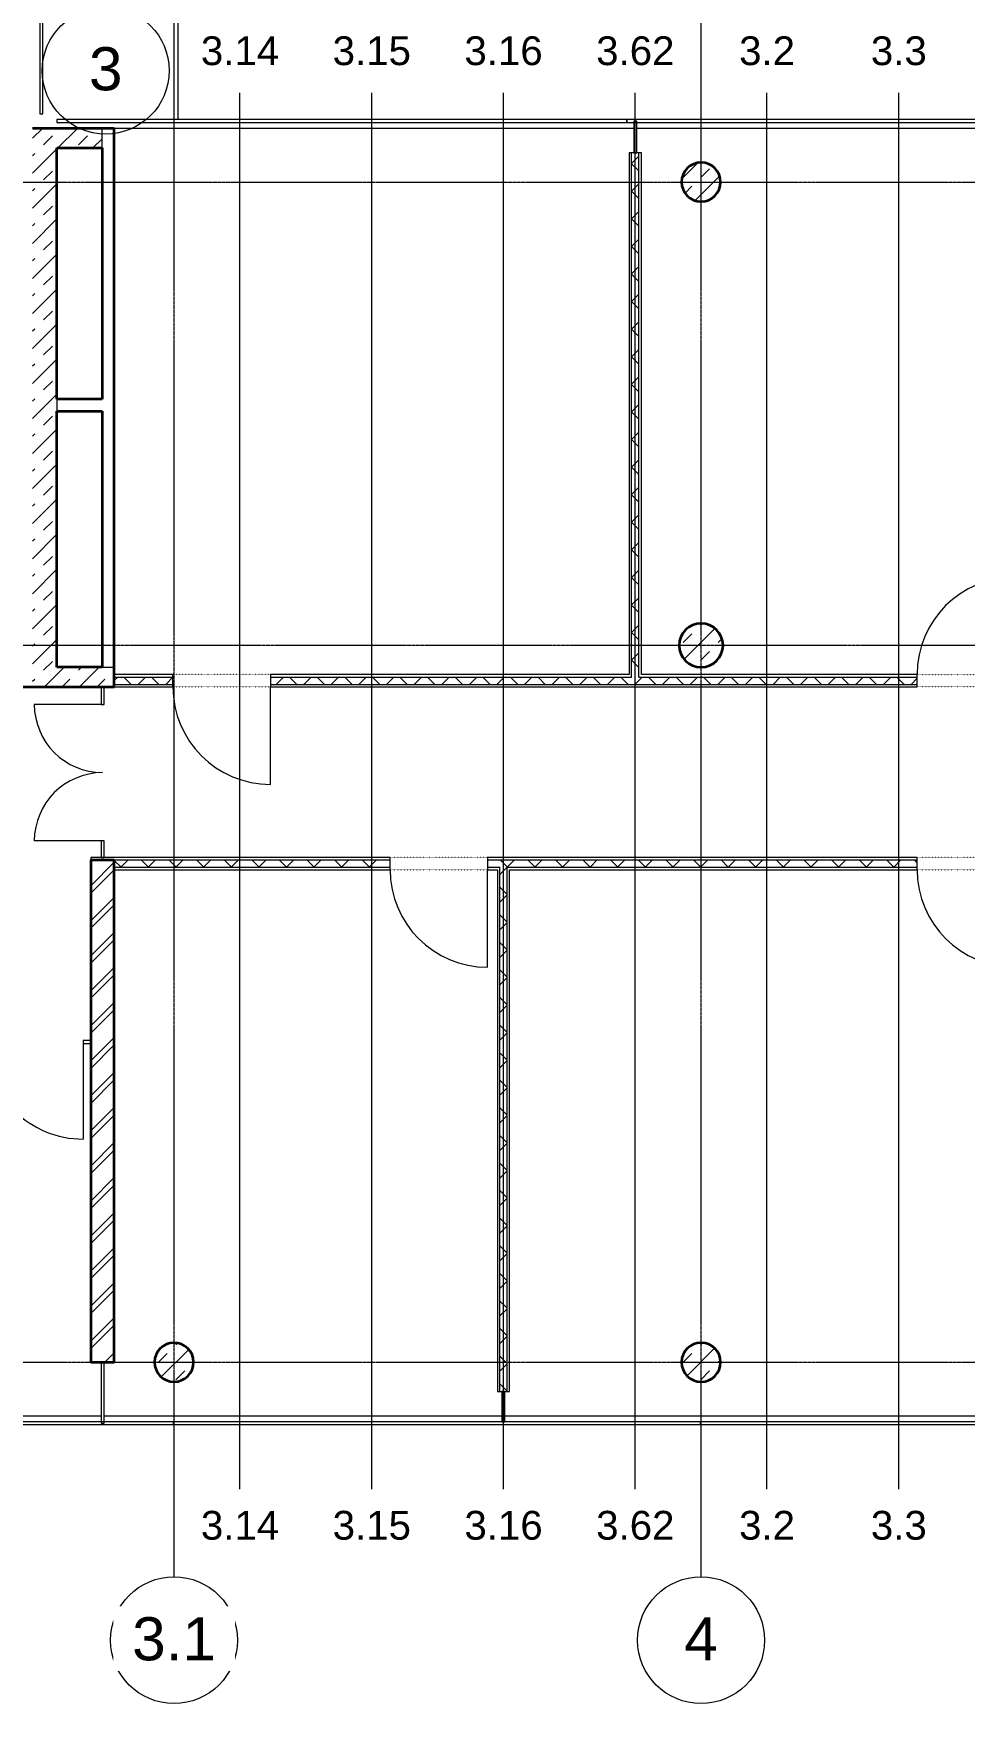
# Model space of a CAD drawing. Header units: millimetres. Extents: x -309577 to 26510, y -302335 to 26695.
# Drawn here: x -283880 to -274339, y -297783 to -280659 of the extents above; entities that cross this region are included whole.
import ezdxf

# ---------------------------------------------------------------- set-up
doc = ezdxf.new("R2010")
doc.units = ezdxf.units.MM
doc.linetypes.add('Rasterlinie', pattern=[22.225, 12.7, -3.175, 3.175, -3.175])
doc.linetypes.add('Über Schnittebene 1', pattern=[1, 0, -1])
for name, color, linetype, lineweight in [('A-DOOR', 1, 'Continuous', 9), ('A-FLOR-OTLN', 6, 'Continuous', 9), ('A-GLAZ', 6, 'Continuous', 9), ('A-WALL', 2, 'Continuous', 9), ('A-WALL-PATT', 2, 'Continuous', 35), ('S-COLS', 6, 'Continuous', 9), ('S-GRID', 1, 'Continuous', 9)]:
    doc.layers.add(name, color=color, linetype=linetype, lineweight=lineweight)
pattern_1 = [(45, (0, 0), (-179.60512, 179.60512), []), (45, (179.6, 0), (-179.60512, 179.60512), [127, -127])]
pattern_2 = [(45, (0, 0), (-141.42136, 141.42136), []), (135, (0, 0), (-141.42136, -141.42136), [])]

# ---------------------------------------------------------------- blocks, each defined once
blk = doc.blocks.new('Systemelement - Verglasung-387320-Ebene 1')
at = {"layer": 'A-GLAZ'}
for p, q in [((725, 15), (-725, 15)), ((-725, 15), (-725, -15)), ((725, -15), (725, 15)), ((-725, -15), (725, -15))]:
    blk.add_line(p, q, dxfattribs=at)
blk = doc.blocks.new('Systemelement - Verglasung-313535-Ebene 1')
at = {"layer": 'A-GLAZ'}
for p, q in [((85, 15), (-85, 15)), ((-85, 15), (-85, -15)), ((85, -15), (85, 15)), ((-85, -15), (85, -15))]:
    blk.add_line(p, q, dxfattribs=at)
blk = doc.blocks.new('Systemelement - Verglasung-313536-Ebene 1')
at = {"layer": 'A-GLAZ'}
for p, q in [((312.5, 15), (-312.5, 15)), ((-312.5, 15), (-312.5, -15)), ((312.5, -15), (312.5, 15)), ((-312.5, -15), (312.5, -15))]:
    blk.add_line(p, q, dxfattribs=at)
blk = doc.blocks.new('Systemelement - Verglasung-387222-Ebene 1')
at = {"layer": 'A-GLAZ'}
for p, q in [((2919, 15), (-2919, 15)), ((-2919, 15), (-2919, -15)), ((2919, -15), (2919, 15)), ((-2919, -15), (2919, -15))]:
    blk.add_line(p, q, dxfattribs=at)
blk = doc.blocks.new('STB Stütze - rund - STB d_40-V49-Ebene 1')
at = {"layer": 'S-COLS'}
h = blk.add_hatch(dxfattribs=at)
h.set_pattern_fill('FP_57', color=256, style=0, pattern_type=2)
h.set_pattern_definition([(45, (277038.7, 294282.99), (-179.60512, 179.60512), []), (45, (277218.3, 294282.99), (-179.60512, 179.60512), [127, -127])])
h.paths.add_polyline_path([(24, -199), (71, -187), (114, -165), (150, -133), (177, -93), (194, -48), (200, 0), (194, 48), (177, 93), (150, 133), (114, 165), (71, 187), (24, 199), (-24, 199), (-71, 187), (-114, 165), (-150, 133), (-177, 93), (-194, 48), (-200, 0), (-194, -48), (-177, -93), (-150, -133), (-114, -165), (-71, -187), (-24, -199)], flags=0)
at = {"layer": 'S-COLS', "lineweight": 35}
for start, end in [(360, 180), (180, 360)]:
    blk.add_arc((0, 0), 200, start, end, dxfattribs=at)
blk = doc.blocks.new('STB Stütze - rund - STB d_45-332859-Ebene 1')
at = {"layer": 'S-COLS'}
h = blk.add_hatch(dxfattribs=at)
h.set_pattern_fill('FP_59', color=256, style=0, pattern_type=2)
h.set_pattern_definition([(45, (277038.7, 286932.85), (-179.60512, 179.60512), []), (45, (277218.3, 286932.85), (-179.60512, 179.60512), [127, -127])])
h.paths.add_polyline_path([(0, -225), (50, -219), (98, -203), (140, -176), (176, -140), (203, -98), (219, -50), (225, 0), (219, 50), (203, 98), (176, 140), (140, 176), (98, 203), (50, 219), (0, 225), (-50, 219), (-98, 203), (-140, 176), (-176, 140), (-203, 98), (-219, 50), (-225, 0), (-219, -50), (-203, -98), (-176, -140), (-140, -176), (-98, -203), (-50, -219)], flags=0)
at = {"layer": 'S-COLS', "lineweight": 35}
for start, end in [(360, 180), (180, 360)]:
    blk.add_arc((0, 0), 225, start, end, dxfattribs=at)
blk = doc.blocks.new('STB Stütze - rund - STB d_40-V59-Ebene 1')
at = {"layer": 'S-COLS'}
h = blk.add_hatch(dxfattribs=at)
h.set_pattern_fill('FP_68', color=256, style=0, pattern_type=2)
h.set_pattern_definition([(45, (277038.7, 282182.99), (-179.60512, 179.60512), []), (45, (277218.3, 282182.99), (-179.60512, 179.60512), [127, -127])])
h.paths.add_polyline_path([(24, -199), (71, -187), (114, -165), (150, -133), (177, -93), (194, -48), (200, 0), (194, 48), (177, 93), (150, 133), (114, 165), (71, 187), (24, 199), (-24, 199), (-71, 187), (-114, 165), (-150, 133), (-177, 93), (-194, 48), (-200, 0), (-194, -48), (-177, -93), (-150, -133), (-114, -165), (-71, -187), (-24, -199)], flags=0)
at = {"layer": 'S-COLS', "lineweight": 35}
for start, end in [(360, 180), (180, 360)]:
    blk.add_arc((0, 0), 200, start, end, dxfattribs=at)
blk = doc.blocks.new('STB Stütze - rund - STB d_40-V66-Ebene 1')
at = {"layer": 'S-COLS'}
h = blk.add_hatch(dxfattribs=at)
h.set_pattern_fill('FP_75', color=256, style=0, pattern_type=2)
h.set_pattern_definition([(45, (282438.7, 294282.99), (-179.60512, 179.60512), []), (45, (282618.3, 294282.99), (-179.60512, 179.60512), [127, -127])])
h.paths.add_polyline_path([(24, -199), (71, -187), (114, -165), (150, -133), (177, -93), (194, -48), (200, 0), (194, 48), (177, 93), (150, 133), (114, 165), (71, 187), (24, 199), (-24, 199), (-71, 187), (-114, 165), (-150, 133), (-177, 93), (-194, 48), (-200, 0), (-194, -48), (-177, -93), (-150, -133), (-114, -165), (-71, -187), (-24, -199)], flags=0)
at = {"layer": 'S-COLS', "lineweight": 35}
for start, end in [(360, 180), (180, 360)]:
    blk.add_arc((0, 0), 200, start, end, dxfattribs=at)
blk = doc.blocks.new('Systemelement - Verglasung-313604-Ebene 1')
at = {"layer": 'A-GLAZ'}
for p, q in [((155, 15), (-155, 15)), ((-155, 15), (-155, -15)), ((155, -15), (155, 15)), ((-155, -15), (155, -15))]:
    blk.add_line(p, q, dxfattribs=at)
blk = doc.blocks.new('Systemelement - Verglasung-313612-Ebene 1')
at = {"layer": 'A-GLAZ'}
for p, q in [((162, 15), (-162, 15)), ((-162, 15), (-162, -15)), ((162, -15), (162, 15)), ((-162, -15), (162, -15))]:
    blk.add_line(p, q, dxfattribs=at)
blk = doc.blocks.new('Drehflügel 1-flg - Variabel1 - Drehflügel 1-flg - Variabel-349503-Ebene 1')
at = {"layer": 'A-DOOR', "linetype": 'Über Schnittebene 1'}
for p, q in [((500, 48), (-500, 48)), ((-500, -77), (500, -77))]:
    blk.add_line(p, q, dxfattribs=at)
at = {"layer": 'A-DOOR'}
blk.add_line((500, -1077), (500, -77), dxfattribs=at)
blk.add_arc((500, -77), 1000, 180, 270, dxfattribs=at)
blk = doc.blocks.new('Drehflügel 1-flg - Variabel1 - Drehflügel 1-flg - Variabel-349504-Ebene 1')
at = {"layer": 'A-DOOR'}
blk.add_line((500, 1077), (500, 77), dxfattribs=at)
at = {"layer": 'A-DOOR', "linetype": 'Über Schnittebene 1'}
for p, q in [((-500, 77), (500, 77)), ((500, -48), (-500, -48))]:
    blk.add_line(p, q, dxfattribs=at)
at = {"layer": 'A-DOOR'}
blk.add_arc((500, 77), 1000, 90, 180, dxfattribs=at)
blk = doc.blocks.new('Systemelement - Verglasung-313619-Ebene 1')
at = {"layer": 'A-GLAZ'}
for p, q in [((90, 15), (-90, 15)), ((-90, 15), (-90, -15)), ((90, -15), (90, 15)), ((-90, -15), (90, -15))]:
    blk.add_line(p, q, dxfattribs=at)
blk = doc.blocks.new('Türelement 2-flg - Drehflügel - Glas - Standard-313620-Ebene 1')
at = {"layer": 'A-DOOR'}
for p, q in [((-700, 0), (-700, 700)), ((700, 0), (700, 700))]:
    blk.add_line(p, q, dxfattribs=at)
for centre, start, end in [((-700, 0), 0, 90), ((700, 0), 90, 180)]:
    blk.add_arc(centre, 700, start, end, dxfattribs=at)
blk = doc.blocks.new('Systemelement - Verglasung-313645-Ebene 1')
at = {"layer": 'A-GLAZ'}
for p, q in [((40, 15), (-40, 15)), ((-40, 15), (-40, -15)), ((40, -15), (40, 15)), ((-40, -15), (40, -15))]:
    blk.add_line(p, q, dxfattribs=at)
blk = doc.blocks.new('Türelement 1-flg - Drehflügel - Glas - Standard-313646-Ebene 1')
at = {"layer": 'A-DOOR'}
blk.add_line((-497, 0), (-497, 995), dxfattribs=at)
blk.add_arc((-497, 0), 995, 360, 90, dxfattribs=at)
blk = doc.blocks.new('Systemelement - Verglasung-392769-Ebene 1')
at = {"layer": 'A-GLAZ'}
for p, q in [((2700, 15), (-2700, 15)), ((-2700, 15), (-2700, -15)), ((2700, -15), (2700, 15)), ((-2700, -15), (2700, -15))]:
    blk.add_line(p, q, dxfattribs=at)
blk = doc.blocks.new('Systemelement - Verglasung-392770-Ebene 1')
at = {"layer": 'A-GLAZ'}
for p, q in [((2702.5, 15), (-2702.5, 15)), ((-2702.5, 15), (-2702.5, -15)), ((2702.5, -15), (2702.5, 15)), ((-2702.5, -15), (2702.5, -15))]:
    blk.add_line(p, q, dxfattribs=at)
blk = doc.blocks.new('Systemelement - Verglasung-392772-Ebene 1')
at = {"layer": 'A-GLAZ'}
for p, q in [((14262.5, 15), (-14262.5, 15)), ((-14262.5, 15), (-14262.5, -15)), ((-14262.5, -15), (14262.5, -15))]:
    blk.add_line(p, q, dxfattribs=at)
blk = doc.blocks.new('Systemelement - Verglasung-392780-Ebene 1')
at = {"layer": 'A-GLAZ'}
for p, q in [((1700, 15), (-1700, 15)), ((-1700, 15), (-1700, -15)), ((1700, -15), (1700, 15)), ((-1700, -15), (1700, -15))]:
    blk.add_line(p, q, dxfattribs=at)
blk = doc.blocks.new('Raster - Rasterbeschriftung-194804-Ebene 1')
at = {"layer": 'S-GRID'}
blk.add_circle((0, 0), 6.5, dxfattribs=at)

msp = doc.modelspace()

# ---------------------------------------------------------------- hatches: boundary and pattern name
at = {"layer": 'A-WALL-PATT', "lineweight": 9}
h = msp.add_hatch(dxfattribs=at)
h.set_pattern_fill('FP_2', color=256, style=0, pattern_type=2)
h.set_pattern_definition(pattern_1)
h.paths.add_polyline_path([(-283639, -281833), (-283176, -281833), (-283176, -281633), (-283889, -281633), (-283889, -281833), (-283642, -281833)], flags=0)
h = msp.add_hatch(dxfattribs=at)
h.set_pattern_fill('FP_2', color=256, style=0, pattern_type=2)
h.set_pattern_definition(pattern_1)
h.paths.add_polyline_path([(-283642, -287358), (-283639, -287358), (-283639, -281833), (-283889, -281833), (-283889, -287358)], flags=0)
h = msp.add_hatch(dxfattribs=at)
h.set_pattern_fill('FP_1', color=256, style=0, pattern_type=2)
h.set_pattern_definition(pattern_2)
h.paths.add_polyline_path([(-277676, -287258), (-277676, -281883), (-277751, -281883), (-277751, -287258)], flags=0)
h = msp.add_hatch(dxfattribs=at)
h.set_pattern_fill('FP_2', color=256, style=0, pattern_type=2)
h.set_pattern_definition(pattern_1)
h.paths.add_polyline_path([(-283051, -287358), (-283051, -287158), (-283639, -287158), (-283639, -287358)], flags=0)
h = msp.add_hatch(dxfattribs=at)
h.set_pattern_fill('FP_1', color=256, style=0, pattern_type=2)
h.set_pattern_definition(pattern_2)
h.paths.add_polyline_path([(-264289, -287333), (-259976, -287333), (-259976, -287258), (-264501, -287258), (-264501, -287333)], flags=0)
h.paths.add_polyline_path([(-283051, -287333), (-282451, -287333), (-282451, -287258), (-283051, -287258)], flags=0)
h.paths.add_polyline_path([(-246024, -287333), (-244026, -287333), (-244026, -287258), (-248316, -287258), (-248316, -287333)], flags=0)
h.paths.add_polyline_path([(-249201, -287333), (-249201, -287258), (-252251, -287258), (-252251, -287333), (-251811, -287333)], flags=0)
h.paths.add_polyline_path([(-280748, -287333), (-274826, -287333), (-274826, -287258), (-281451, -287258), (-281451, -287333)], flags=0)
h.paths.add_polyline_path([(-253576, -287333), (-253251, -287333), (-253251, -287258), (-253576, -287258)], flags=0)
h.paths.add_polyline_path([(-273826, -287333), (-269426, -287333), (-269426, -287258), (-273826, -287258)], flags=0)
h.paths.add_polyline_path([(-268426, -287333), (-265501, -287333), (-265501, -287258), (-268426, -287258)], flags=0)
h.paths.add_polyline_path([(-254576, -287333), (-254576, -287258), (-258976, -287258), (-258976, -287333), (-254705, -287333)], flags=0)
h = msp.add_hatch(dxfattribs=at)
h.set_pattern_fill('FP_53', color=256, style=0, pattern_type=2)
h.set_pattern_definition([(45, (0, 0), (-179.60512, 179.60512), []), (45, (76.2, 0), (-179.60512, 179.60512), [])])
h.paths.add_polyline_path([(-283051, -294283), (-283051, -289133), (-283291, -289133), (-283291, -294283)], flags=0)
h = msp.add_hatch(dxfattribs=at)
h.set_pattern_fill('FP_1', color=256, style=0, pattern_type=2)
h.set_pattern_definition(pattern_2)
h.paths.add_polyline_path([(-243130, -289208), (-242801, -289208), (-242801, -289133), (-246851, -289133), (-246851, -289208), (-246024, -289208)], flags=0)
h.paths.add_polyline_path([(-280226, -289208), (-280226, -289133), (-283051, -289133), (-283051, -289208), (-280748, -289208)], flags=0)
h.paths.add_polyline_path([(-279026, -289208), (-274826, -289208), (-274826, -289133), (-279226, -289133), (-279226, -289208), (-279101, -289208)], flags=0)
h.paths.add_polyline_path([(-248051, -289208), (-247851, -289208), (-247851, -289133), (-248176, -289133), (-248176, -289208)], flags=0)
h.paths.add_polyline_path([(-249176, -289208), (-249176, -289133), (-253576, -289133), (-253576, -289208), (-251811, -289208)], flags=0)
h.paths.add_polyline_path([(-273626, -289208), (-269426, -289208), (-269426, -289133), (-273826, -289133), (-273826, -289208), (-273701, -289208)], flags=0)
h.paths.add_polyline_path([(-254576, -289208), (-254576, -289133), (-258976, -289133), (-258976, -289208), (-254705, -289208)], flags=0)
h.paths.add_polyline_path([(-259976, -289208), (-259976, -289133), (-264501, -289133), (-264501, -289208), (-260493, -289208)], flags=0)
h.paths.add_polyline_path([(-268226, -289208), (-265501, -289208), (-265501, -289133), (-268426, -289133), (-268426, -289208), (-268301, -289208)], flags=0)
h = msp.add_hatch(dxfattribs=at)
h.set_pattern_fill('FP_1', color=256, style=0, pattern_type=2)
h.set_pattern_definition(pattern_2)
h.paths.add_polyline_path([(-279026, -294583), (-279026, -289208), (-279101, -289208), (-279101, -294583)], flags=0)

# ---------------------------------------------------------------- linework, layer by layer
at = {"layer": 'A-FLOR-OTLN'}
for p, q in [((-282399, -274153), (-282399, -281543)), ((-277729, -281633), (-283051, -281633)), ((-273679, -281633), (-277699, -281633)), ((-288499, -294833), (-283186, -294833)), ((-283156, -294833), (-279079, -294833)), ((-279049, -294833), (-273679, -294833))]:
    msp.add_line(p, q, dxfattribs=at)
at = {"layer": 'A-WALL', "color": 10, "lineweight": 35}
for p, q in [((-283051, -281633), (-283889, -281633)), ((-283051, -287358), (-283051, -281633)), ((-283639, -284408), (-283639, -281833)), ((-283639, -281833), (-283176, -281833)), ((-283176, -281833), (-283176, -284408)), ((-283176, -284408), (-283639, -284408)), ((-283639, -287158), (-283639, -284533)), ((-283639, -284533), (-283176, -284533)), ((-283176, -284533), (-283176, -287158)), ((-283176, -287158), (-283639, -287158)), ((-287689, -287358), (-283639, -287358)), ((-283639, -287358), (-283051, -287358)), ((-283291, -289133), (-283291, -294283)), ((-283291, -289133), (-283051, -289133)), ((-283051, -294283), (-283051, -289133)), ((-283291, -294283), (-283051, -294283))]:
    msp.add_line(p, q, dxfattribs=at)
at = {"layer": 'A-WALL'}
for p, q in [((-283176, -281833), (-283176, -281633)), ((-277751, -287258), (-277751, -281883)), ((-277676, -287258), (-277676, -281883)), ((-283639, -284408), (-283639, -284533)), ((-283176, -287158), (-283051, -287158)), ((-283051, -287258), (-282451, -287258)), ((-283051, -287333), (-282451, -287333)), ((-281451, -287258), (-277751, -287258)), ((-281451, -287333), (-274826, -287333)), ((-277676, -287258), (-274826, -287258)), ((-283051, -289133), (-280226, -289133)), ((-283051, -289208), (-280226, -289208)), ((-279226, -289133), (-274826, -289133)), ((-279226, -289208), (-279101, -289208)), ((-279101, -294583), (-279101, -289208)), ((-279026, -289208), (-274826, -289208)), ((-279026, -294583), (-279026, -289208))]:
    msp.add_line(p, q, dxfattribs=at)
at = {"layer": 'A-WALL', "color": 7}
for p, q in [((-277776, -281883), (-277776, -287233)), ((-277651, -281883), (-277776, -281883)), ((-277651, -287233), (-277651, -281883)), ((-282451, -287233), (-283051, -287233)), ((-282451, -287358), (-282451, -287233)), ((-277776, -287233), (-281451, -287233)), ((-281451, -287233), (-281451, -287358)), ((-274826, -287233), (-277651, -287233)), ((-274826, -287358), (-274826, -287233)), ((-283051, -287358), (-282451, -287358)), ((-281451, -287358), (-274826, -287358)), ((-283291, -289108), (-283291, -289133)), ((-280226, -289108), (-283291, -289108)), ((-280226, -289233), (-280226, -289108)), ((-274826, -289108), (-279226, -289108)), ((-279226, -289108), (-279226, -289233)), ((-274826, -289233), (-274826, -289108)), ((-283051, -289233), (-280226, -289233)), ((-279226, -289233), (-279126, -289233)), ((-279126, -289233), (-279126, -294583)), ((-279001, -289233), (-274826, -289233)), ((-279001, -294583), (-279001, -289233)), ((-279126, -294583), (-279001, -294583))]:
    msp.add_line(p, q, dxfattribs=at)
at = {"layer": 'S-GRID', "linetype": 'Rasterlinie'}
for p, q in [((-277039, -296483), (-277039, -235883)), ((-282439, -296483), (-282439, -278649)), ((-297439, -282183), (-175468, -282183)), ((-175468, -286933), (-297439, -286933)), ((-297439, -294283), (-175468, -294283))]:
    msp.add_line(p, q, dxfattribs=at)
at = {"layer": 'S-GRID', "lineweight": 18}
for p, q in [((-281764, -295585), (-281764, -281267)), ((-280414, -295585), (-280414, -281267)), ((-279064, -295585), (-279064, -281267)), ((-277714, -295585), (-277714, -281267)), ((-276364, -295585), (-276364, -281267)), ((-275014, -295585), (-275014, -281267))]:
    msp.add_line(p, q, dxfattribs=at)

# ---------------------------------------------------------------- block references
at = {"layer": 'A-DOOR'}
for name, p in [('Drehflügel 1-flg - Variabel1 - Drehflügel 1-flg - Variabel-349504-Ebene 1', (-274326, -287310)), ('Drehflügel 1-flg - Variabel1 - Drehflügel 1-flg - Variabel-349503-Ebene 1', (-281951, -287281)), ('Drehflügel 1-flg - Variabel1 - Drehflügel 1-flg - Variabel-349503-Ebene 1', (-279726, -289156)), ('Drehflügel 1-flg - Variabel1 - Drehflügel 1-flg - Variabel-349503-Ebene 1', (-274326, -289156))]:
    msp.add_blockref(name, p, dxfattribs=at)
for name, p, rotation in [('Türelement 2-flg - Drehflügel - Glas - Standard-313620-Ebene 1', (-283171, -288238), 90), ('Türelement 1-flg - Drehflügel - Glas - Standard-313646-Ebene 1', (-283869, -291000), 180)]:
    msp.add_blockref(name, p, dxfattribs=dict(at, rotation=rotation))
at = {"layer": 'A-GLAZ'}
for name, p, rotation in [('Systemelement - Verglasung-387320-Ebene 1', (-283799, -280758), 270), ('Systemelement - Verglasung-387222-Ebene 1', (-280720, -281558), 180), ('Systemelement - Verglasung-313612-Ebene 1', (-277714, -281720), 90), ('Systemelement - Verglasung-313619-Ebene 1', (-283171, -287448), 90), ('Systemelement - Verglasung-313535-Ebene 1', (-283171, -289023), 90), ('Systemelement - Verglasung-313536-Ebene 1', (-283171, -294595), 270), ('Systemelement - Verglasung-313604-Ebene 1', (-279064, -294738), 270)]:
    msp.add_blockref(name, p, dxfattribs=dict(at, rotation=rotation))
for name, p in [('Systemelement - Verglasung-392772-Ebene 1', (-263539, -281558)), ('Systemelement - Verglasung-313645-Ebene 1', (-283331, -291000)), ('Systemelement - Verglasung-392780-Ebene 1', (-284144, -294908)), ('Systemelement - Verglasung-392769-Ebene 1', (-279744, -294908)), ('Systemelement - Verglasung-392770-Ebene 1', (-274341, -294908))]:
    msp.add_blockref(name, p, dxfattribs=at)
at = {"layer": 'S-COLS'}
for name, p in [('STB Stütze - rund - STB d_40-V59-Ebene 1', (-277039, -282183)), ('STB Stütze - rund - STB d_45-332859-Ebene 1', (-277039, -286933)), ('STB Stütze - rund - STB d_40-V66-Ebene 1', (-282439, -294283)), ('STB Stütze - rund - STB d_40-V49-Ebene 1', (-277039, -294283))]:
    msp.add_blockref(name, p, dxfattribs=at)
at = {"layer": 'S-GRID', "xscale": 99.99999999999993, "yscale": 99.99999999999993, "zscale": 99.99999999999993, "rotation": 180}
msp.add_blockref('Raster - Rasterbeschriftung-194804-Ebene 1', (-283139, -281041), dxfattribs=at)
at = {"layer": 'S-GRID', "xscale": 99.99999999999993, "yscale": 99.99999999999993, "zscale": 99.99999999999993}
for p in [(-282439, -297133), (-277039, -297133)]:
    msp.add_blockref('Raster - Rasterbeschriftung-194804-Ebene 1', p, dxfattribs=at)

# ---------------------------------------------------------------- texts
at = {"layer": 'S-GRID', "char_height": 295.06, "attachment_point": 2, "line_spacing_factor": 0.938532}
for s, insert, width in [('\\fArial|b0|i0|c0|p34|;3.14', (-281763, -280689), 957.6), ('\\fArial|b0|i0|c0|p34|;3.15', (-280413, -280689), 957.6), ('\\fArial|b0|i0|c0|p34|;3.16', (-279063, -280689), 957.6), ('\\fArial|b0|i0|c0|p34|;3.62', (-277713, -280689), 957.6), ('\\fArial|b0|i0|c0|p34|;3.2', (-276363, -280689), 684), ('\\fArial|b0|i0|c0|p34|;3.3', (-275013, -280689), 684), ('\\fArial|b0|i0|c0|p34|;3.14', (-281763, -295807), 957.6), ('\\fArial|b0|i0|c0|p34|;3.15', (-280413, -295807), 957.6), ('\\fArial|b0|i0|c0|p34|;3.16', (-279063, -295807), 957.6), ('\\fArial|b0|i0|c0|p34|;3.62', (-277713, -295807), 957.6), ('\\fArial|b0|i0|c0|p34|;3.2', (-276363, -295807), 684), ('\\fArial|b0|i0|c0|p34|;3.3', (-275013, -295807), 684)]:
    msp.add_mtext(s, dxfattribs=dict(at, insert=insert, width=width))

# ---------------------------------------------------------------- next in the draw order: texts
at = {"layer": 'S-GRID', "char_height": 442.59, "attachment_point": 2, "line_spacing_factor": 0.938532, "bg_fill": 3, "box_fill_scale": 1.25, "bg_fill_color": 0, "bg_fill_transparency": 0}
for s, insert, width in [('\\fArial|b0|i0|c0|p34|;3', (-283139, -280800), 410.36), ('\\fArial|b0|i0|c0|p34|;3.1', (-282439, -296897), 1025.9), ('\\fArial|b0|i0|c0|p34|;4', (-277039, -296897), 410.36)]:
    msp.add_mtext(s, dxfattribs=dict(at, insert=insert, width=width))

doc.saveas('drawing.dxf')
